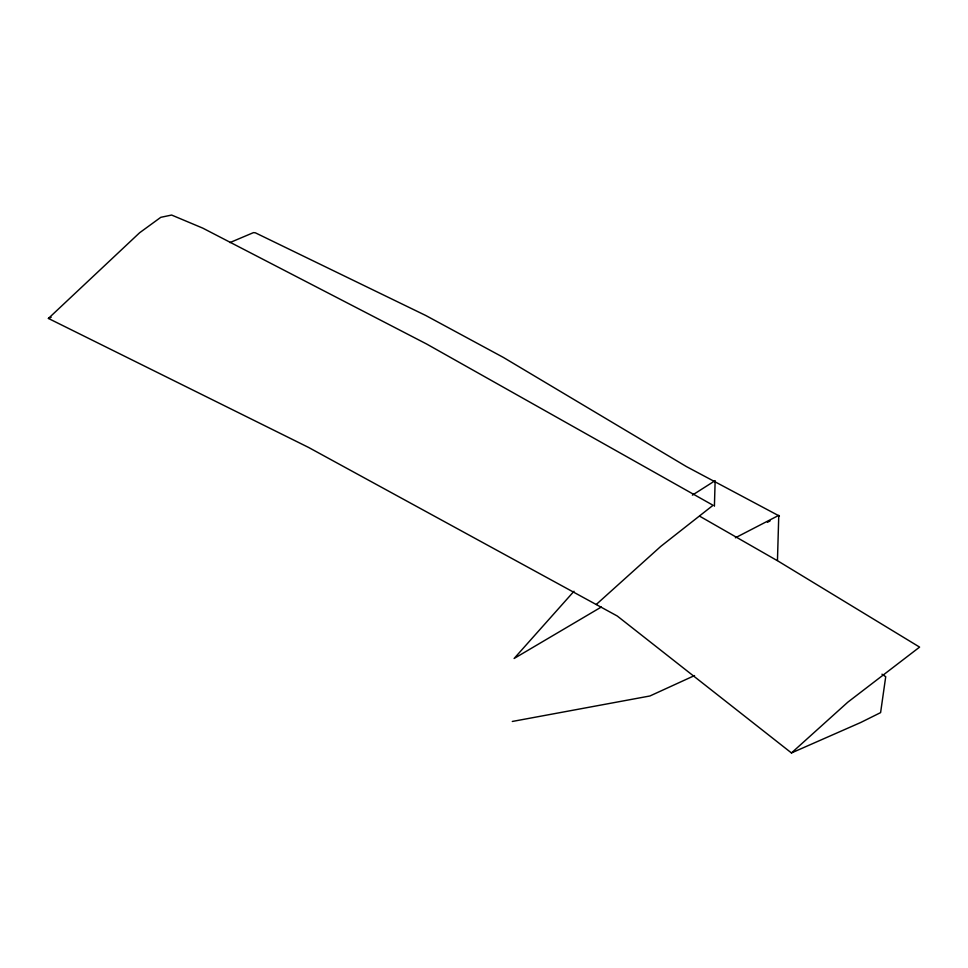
<?xml version="1.0" encoding="UTF-8"?>
<svg xmlns="http://www.w3.org/2000/svg" width="968" height="968" viewBox="0 0 968 968"><rect width="100%" height="100%" fill="white"/><g stroke="black" fill="none" stroke-linecap="round" stroke-linejoin="round"><path stroke-width="1.45" d="M714.408 506.204L715.146 480.648L692.386 495.132M777.461 560.46L778.768 515.363L735.365 537.797M573.988 591.266L514.117 658.482L601.309 607.033M881.969 674.188L885.72 676.705L880.602 712.617L860.734 722.491L791.461 752.947L617.257 616.011L308.55 447.422L48.4 318.436L139.586 232.78L160.797 217.316L171.626 215.053L202.784 228.133L426.719 344.064L713.065 505.284L660.854 546.327L596.215 604.516M791.461 752.947L847.847 702.151L919.6 647.108L778.429 561.295L699.925 516.343M767.418 522.296L770.08 520.917M694.552 675.567L649.927 695.98L512.302 721.462M229.924 242.581L253.434 232.635L255.31 232.792L425.714 315.471L503.384 357.434L686.372 466.552L779.397 516.065M48.4 318.436L51.171 317.286"/></g></svg>
